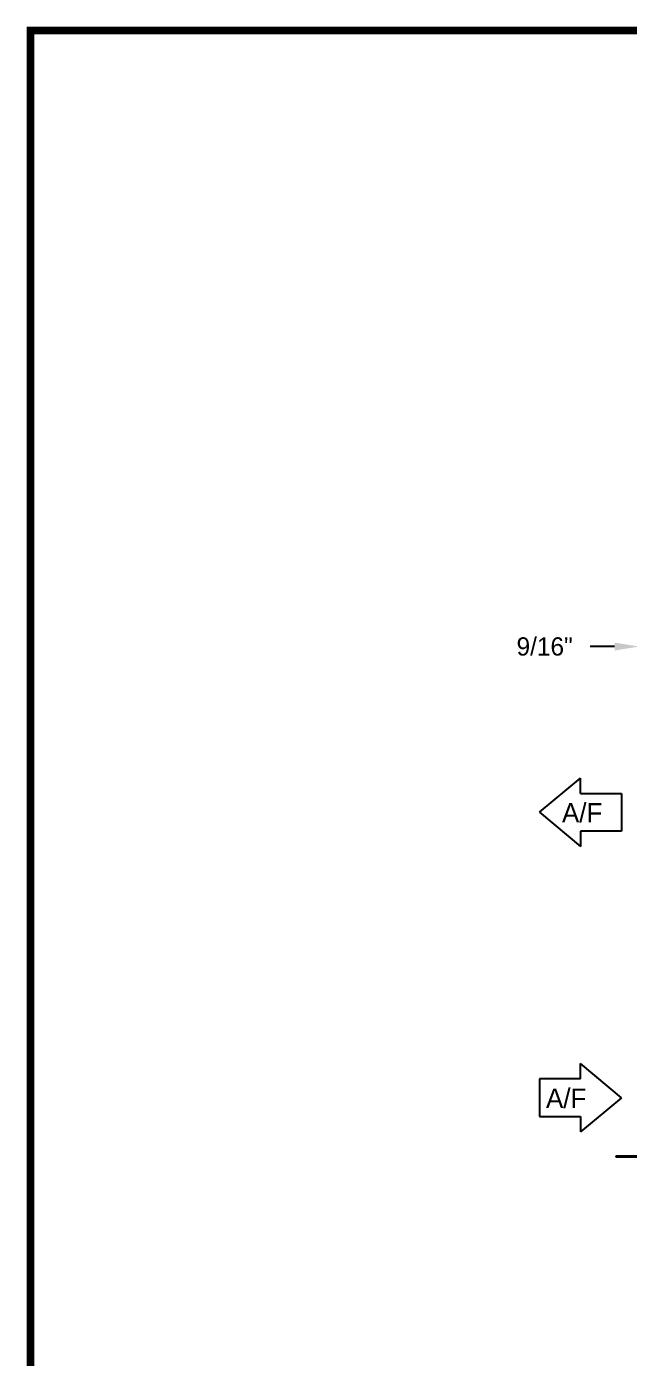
# Model space of a CAD drawing. Extents: x 6 to 271, y -23 to 146.
# Drawn here: x 10.7 to 60.2, y 32.5 to 142.1 of the extents above; entities that cross this region are included whole.
import ezdxf

# ---------------------------------------------------------------- set-up
doc = ezdxf.new("R2010")
doc.units = 0
doc.header["$MEASUREMENT"] = 0
doc.layers.get('0').update_dxf_attribs({"linetype": 'CONTINUOUS'})
doc.layers.get('Defpoints').update_dxf_attribs({"linetype": 'CONTINUOUS'})
doc.dimstyles.get("Standard").update_dxf_attribs({"dimtxt": 1.5, "dimasz": 2, "dimexe": 0.25, "dimexo": 0.5, "dimgap": 0.75, "dimtad": 0, "dimtih": 1, "dimtoh": 1, "dimdec": 4, "dimzin": 0, "dimdsep": 46, "dimlunit": 5, "dimtxsty": 'STANDARD', "dimcen": 0.125, "dimclrd": 1, "dimclre": 1, "dimclrt": 1, "dimadec": 0, "dimazin": 0, "dimtfac": 1, "dimtdec": 4, "dimtofl": 0, "dimtmove": 0, "dimatfit": 3, "dimfxl": 1, "dimfrac": 2, "dimtolj": 1, "dimtzin": 0, "dimarcsym": 0})

# ---------------------------------------------------------------- blocks, each defined once
blk = doc.blocks.new('*D24')
at = {"color": 7, "lineweight": -2}
for p, q in [((59.01, 91.07), (57.01, 91.07)), ((61.01, 87.49), (61.01, 91.32)), ((61.58, 87.49), (61.58, 91.32)), ((63.58, 91.07), (65.58, 91.07))]:
    blk.add_line(p, q, dxfattribs=at)
at = {"color": 7}
for points in [[(59.01, 91.4), (59.01, 90.74), (61.01, 91.07)], [(63.58, 91.4), (63.58, 90.74), (61.58, 91.07)]]:
    blk.add_solid(points, dxfattribs=at)
at = {"layer": 'Defpoints', "color": 0}
for p in [(61.01, 91.07), (61.01, 86.99), (61.58, 86.99)]:
    blk.add_point(p, dxfattribs=at)
at = {"color": 7, "insert": (53.26, 91.07), "char_height": 1.5, "attachment_point": 5}
blk.add_mtext('\\A1;9/16"', dxfattribs=at)
blk = doc.blocks.new('Air Flow Arror')
for p, q in [((-1.54, 6.74), (-4.35, 3.37)), ((-1.54, 6.74), (1.26, 3.37)), ((-3.09, 3.37), (-4.35, 3.37)), ((-3.09, 3.37), (-3.09, 0)), ((0, 0), (0, 3.37)), ((0, 3.37), (1.26, 3.37)), ((-3.09, 0), (0, 0))]:
    blk.add_line(p, q)
blk.add_text('A/F', height=1.594, rotation=90).set_placement((-0.71, 0.53))

msp = doc.modelspace()

# ---------------------------------------------------------------- linework, layer by layer
at = {"color": 0}
for p, q in [((52.84262, 77.43413), (56.21032, 80.24043)), ((56.21032, 78.97759), (56.21032, 80.24043)), ((56.21032, 78.97759), (59.57801, 78.97759)), ((59.57801, 78.97759), (59.57801, 75.89066)), ((52.84262, 77.43413), (56.21032, 74.62782)), ((59.57801, 75.89066), (56.21032, 75.89066)), ((56.21032, 75.89066), (56.21032, 74.62782)), ((59.13998, 49.05503), (59.13998, 49.18003)), ((59.13998, 49.18003), (60.88998, 49.18003)), ((61.01498, 49.05503), (59.13998, 49.05503))]:
    msp.add_line(p, q, dxfattribs=at)
at = {"color": 0, "const_width": 0.63999}
msp.add_lwpolyline([(11.00839, -18.24898), (267.00583, -18.24898), (267.00583, 141.74942), (11.00839, 141.74942), (11.00839, -18.24898)], dxfattribs=at)

# ---------------------------------------------------------------- block references
at = {"color": 0, "rotation": 270}
msp.add_blockref('Air Flow Arror', (52.84262, 52.40741), dxfattribs=at)

# ---------------------------------------------------------------- texts
at = {"color": 0}
msp.add_text('A/F', height=1.59375, dxfattribs=at).set_placement((54.68473, 76.60305))

# ---------------------------------------------------------------- dimensions: what is measured, and where the dimension line sits
dim = msp.add_linear_dim(base=(61.01498, 91.0712), p1=(61.57748, 86.99253), p2=(61.01498, 86.99253), dimstyle='Standard', override={"dimpost": '"', "dimclrd": 7, "dimclre": 7, "dimclrt": 7}, dxfattribs=at)
dim.commit()
dim.dimension.update_dxf_attribs({"geometry": '*D24', "text_midpoint": (53.26498, 91.0712)})

doc.saveas('drawing.dxf')
